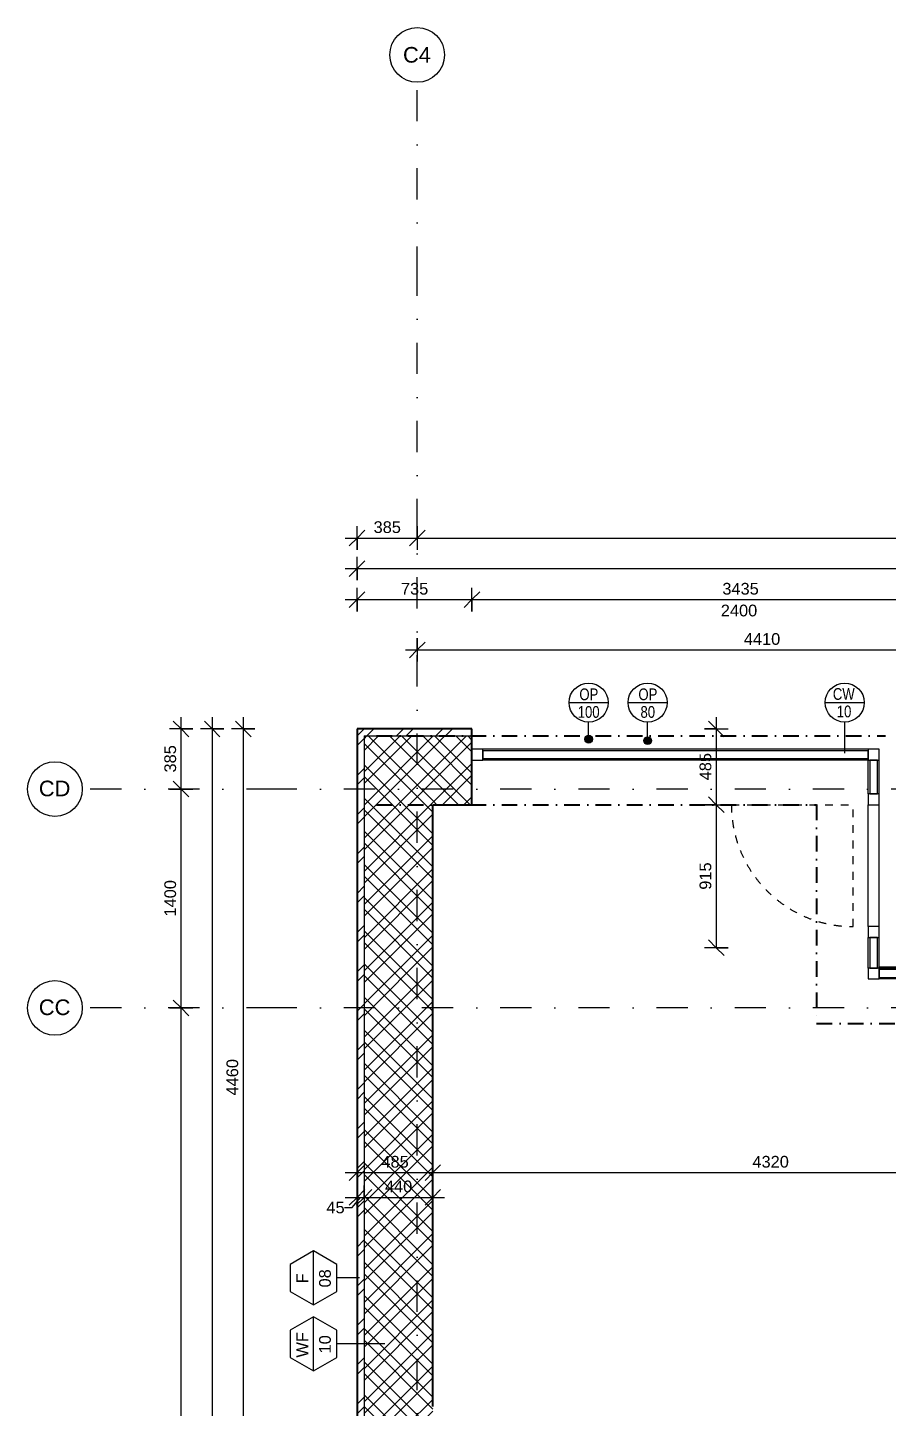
# Model space of a CAD drawing. Header units: millimetres. Extents: x -47427 to -6020, y -7799 to 12520.
# Drawn here: x -47427 to -41933, y 3698 to 12520 of the extents above; entities that cross this region are included whole.
import ezdxf

# ---------------------------------------------------------------- set-up
doc = ezdxf.new("R2010")
doc.units = ezdxf.units.MM
for name, pattern in [('HA_Dash_2mm-S1mm', [100, 50, -50]), ('HA_DashDot_10mm-S3mm', [500, 200, -150, 0, -150]), ('HA_DashDot_4mm-S1mm', [200, 100, -50, 0, -50])]:
    doc.linetypes.add(name, pattern=pattern)
for name, color, linetype, lineweight in [('A-____-____-DIMS', 9, 'Continuous', 5), ('A-____-____-DIMS-50', 9, 'Continuous', 5), ('A-DOOR-____-OTLN', 9, 'Continuous', 9), ('A-FLOR-____-OTLN', 9, 'Continuous', 9), ('A-FLOR-____-OVHD', 9, 'HA_DashDot_4mm-S1mm', 25), ('A-GENM-____-IDEN', 9, 'Continuous', 9), ('A-GLAZ-CURT-MCUT', 9, 'Continuous', 5), ('A-GLAZ-CURT-OTLN', 9, 'Continuous', 5), ('A-GLAZ-CWMG-MCUT', 9, 'Continuous', 5), ('A-GLAZ-CWMG-OTLN', 9, 'Continuous', 5), ('A-WALL-____-IDEN', 9, 'Continuous', 9), ('A-WALL-____-MCUT', 9, 'Continuous', 25), ('A-WALL-____-PATT', 9, 'Continuous', 25), ('S-GRID-____-IDEN', 9, 'Continuous', 9), ('S-GRID-____-OTLN', 9, 'Continuous', 5)]:
    doc.layers.add(name, color=color, linetype=linetype, lineweight=lineweight)
doc.styles.add('Arial', font='arial.ttf', dxfattribs={"height": 100})
doc.styles.add('Arial_1', font='arial.ttf', dxfattribs={"height": 75})
doc.styles.add('Arial_2', font='arial.ttf', dxfattribs={"width": 0.8, "height": 75})
doc.dimstyles.new('Inner_Dimensions_1', dxfattribs={"dimscale": 304.8, "dimtxt": 76.519455, "dimasz": 0.328084, "dimexe": 0.246063, "dimexo": 0.0625, "dimgap": 0.032808, "dimtad": 1, "dimdec": 0, "dimzin": 0, "dimdsep": 46, "dimtxsty": 'Arial_1', "dimblk1": 'OBLIQUE', "dimblk2": 'OBLIQUE', "dimsah": 1, "dimcen": 0.09, "dimdle": 0.246063, "dimazin": 0, "dimtfac": 1, "dimtdec": 4, "dimtix": 1, "dimtmove": 1, "dimatfit": 3, "dimfxl": 0.246063, "dimfxlon": 1, "dimtvp": 1, "dimtolj": 1, "dimtzin": 0, "dimlwd": 9, "dimlwe": 9, "dimarcsym": 2})
doc.dimstyles.new('Inner_Dimensions_2', dxfattribs={"dimscale": 304.8, "dimtxt": 76.519455, "dimasz": 0.328084, "dimexe": 0.246063, "dimexo": 0.0625, "dimgap": 0.032808, "dimtad": 1, "dimdec": 0, "dimzin": 0, "dimdsep": 46, "dimtxsty": 'Arial_1', "dimblk1": 'OBLIQUE', "dimblk2": 'OBLIQUE', "dimsah": 1, "dimcen": 0.09, "dimdle": 0.246063, "dimazin": 0, "dimtfac": 1, "dimtdec": 4, "dimtix": 1, "dimtmove": 0, "dimatfit": 3, "dimfxl": 0.246063, "dimfxlon": 1, "dimtvp": 1, "dimtolj": 1, "dimtzin": 0, "dimlwd": 9, "dimlwe": 9, "dimarcsym": 2})
pattern_1 = [(45, (0, 0), (-106.066, 106.066), []), (45, (75, 0), (-106.066, 106.066), []), (315, (0, 0), (106.066, 106.066), []), (315, (75, 0), (106.066, 106.066), [])]
pattern_2 = [(45, (0, 0), (-125.7236, 125.7236), []), (45, (0, 190.5), (-125.7236, 125.7236), [])]

# ---------------------------------------------------------------- blocks, each defined once
blk = doc.blocks.new('System Panel - Glazed_50mm_Offset50-1462710-DPS_1NP-C')
at = {"layer": 'A-GLAZ-CURT-MCUT'}
for p, q in [((1232.5, 125), (-1232.5, 125)), ((-1232.5, 125), (-1232.5, 75)), ((1232.5, 75), (1232.5, 125)), ((-1232.5, 75), (1232.5, 75))]:
    blk.add_line(p, q, dxfattribs=at)
blk = doc.blocks.new('Rectangular Mullion - 70x70_Symetric_Offset0-1462708-DPS_1NP-C')
at = {"layer": 'A-GLAZ-CWMG-OTLN'}
for p, q in [((-42049.9, 7903.2), (-44514.9, 7903.2)), ((-42049.9, 7833.2), (-44514.9, 7833.2))]:
    blk.add_line(p, q, dxfattribs=at)
blk = doc.blocks.new('Rectangular Mullion - 70x70_Symetric_Offset0-1395025-DPS_1NP-C')
at = {"layer": 'A-GLAZ-CWMG-MCUT'}
for p, q in [((-70, -65), (0, -65)), ((-70, -135), (-70, -65)), ((0, -65), (0, -135)), ((0, -135), (-70, -135))]:
    blk.add_line(p, q, dxfattribs=at)
blk = doc.blocks.new('Rectangular Mullion - 70x70_Symetric_Offset0-1395026-DPS_1NP-C')
at = {"layer": 'A-GLAZ-CWMG-MCUT'}
for p, q in [((0, -65), (-70, -65)), ((-70, -65), (-70, -135)), ((0, -135), (0, -65)), ((-70, -135), (0, -135))]:
    blk.add_line(p, q, dxfattribs=at)
blk = doc.blocks.new('System Panel - Glazed_50mm_Offset50-1502159-DPS_1NP-C')
at = {"layer": 'A-GLAZ-CURT-MCUT'}
for p, q in [((107.5, 125), (-107.5, 125)), ((-107.5, 125), (-107.5, 75)), ((107.5, 75), (107.5, 125)), ((-107.5, 75), (107.5, 75))]:
    blk.add_line(p, q, dxfattribs=at)
blk = doc.blocks.new('Rectangular Mullion - 70x70_Symetric_Offset0-1505272-DPS_1NP-C')
at = {"layer": 'A-GLAZ-CWMG-OTLN'}
for p, q in [((-42049.9, 7618.2), (-42049.9, 7833.2)), ((-41979.9, 7618.2), (-41979.9, 7833.2))]:
    blk.add_line(p, q, dxfattribs=at)
blk = doc.blocks.new('Rectangular Mullion - 70x70_Symetric_Offset0-1501645-DPS_1NP-C')
at = {"layer": 'A-GLAZ-CWMG-MCUT'}
for p, q in [((-70, -65), (0, -65)), ((-70, -135), (-70, -65)), ((0, -65), (0, -135)), ((0, -135), (-70, -135))]:
    blk.add_line(p, q, dxfattribs=at)
blk = doc.blocks.new('Rectangular Mullion - 70x70_Symetric_Offset0-1501646-DPS_1NP-C')
at = {"layer": 'A-GLAZ-CWMG-MCUT'}
for p, q in [((0, -65), (-70, -65)), ((-70, -65), (-70, -135)), ((0, -135), (0, -65)), ((-70, -135), (0, -135))]:
    blk.add_line(p, q, dxfattribs=at)
blk = doc.blocks.new('System Panel - Glazed_50mm_Offset50-1462713-DPS_1NP-C')
at = {"layer": 'A-GLAZ-CURT-MCUT'}
for p, q in [((380, 125), (-380, 125)), ((-380, 125), (-380, 75)), ((380, 75), (380, 125)), ((-380, 75), (380, 75))]:
    blk.add_line(p, q, dxfattribs=at)
blk = doc.blocks.new('Rectangular Mullion - 70x70_Symetric_Offset0-1462711-DPS_1NP-C')
at = {"layer": 'A-GLAZ-CWMG-OTLN'}
for p, q in [((-41219.9, 6503.2), (-41979.9, 6503.2)), ((-41219.9, 6433.2), (-41979.9, 6433.2))]:
    blk.add_line(p, q, dxfattribs=at)
blk = doc.blocks.new('System Panel - Glazed_50mm_Offset50-1502124-DPS_1NP-C')
at = {"layer": 'A-GLAZ-CURT-MCUT'}
for p, q in [((97.5, 125), (-97.5, 125)), ((-97.5, 125), (-97.5, 75)), ((97.5, 75), (97.5, 125)), ((-97.5, 75), (97.5, 75))]:
    blk.add_line(p, q, dxfattribs=at)
blk = doc.blocks.new('Rectangular Mullion - 70x70_Symetric_Offset0-1505059-DPS_1NP-C')
at = {"layer": 'A-GLAZ-CWMG-OTLN'}
for p, q in [((-42049.9, 6503.2), (-42049.9, 6698.2)), ((-41979.9, 6503.2), (-41979.9, 6698.2))]:
    blk.add_line(p, q, dxfattribs=at)
blk = doc.blocks.new('Rectangular Mullion - 70x70_Symetric_Offset0-1501643-DPS_1NP-C')
at = {"layer": 'A-GLAZ-CWMG-MCUT'}
for p, q in [((-35, -65), (35, -65)), ((-35, -135), (-35, -65)), ((35, -65), (35, -135)), ((35, -135), (-35, -135))]:
    blk.add_line(p, q, dxfattribs=at)
blk = doc.blocks.new('ABMV_CW_Single_Swing_Generic - Ex_Glass_SKLOPNE-1536052-DPS_1NP-C')
at = {"layer": 'A-DOOR-____-OTLN', "linetype": 'HA_Dash_2mm-S1mm', "lineweight": 5}
for p in [(390, 810), (-390, 30)]:
    blk.add_line(p, (390, 30), dxfattribs=at)
blk.add_arc((390, 30), 780, 90, 180, dxfattribs=at)
blk = doc.blocks.new('Rectangular Mullion - 70x70_Symetric_Offset0-1502155-DPS_1NP-C')
at = {"layer": 'A-GLAZ-CWMG-OTLN'}
for p, q in [((-42049.9, 6768.2), (-42049.9, 7548.2)), ((-41979.9, 6768.2), (-41979.9, 7548.2))]:
    blk.add_line(p, q, dxfattribs=at)
blk = doc.blocks.new('Grid - Radius 3_5mm-353793-DPS_1NP-C')
at = {"layer": 'S-GRID-____-IDEN'}
blk.add_circle((0, 0), 3.5, dxfattribs=at)
blk = doc.blocks.new('DIMBLOCK6-DPS_1NP-C')
at = {"layer": 'A-____-____-DIMS-50', "lineweight": 9}
for p, q in [((-45319.9, 5268.9), (-45319.9, 5118.9)), ((-45319.9, 5193.9), (-45319.9, 5268.9)), ((-45319.9, 5193.9), (-45269.9, 5243.9)), ((-44834.9, 5268.9), (-44834.9, 5118.9)), ((-44834.9, 5193.9), (-44834.9, 5268.9)), ((-44834.9, 5193.9), (-44784.9, 5243.9)), ((-45394.9, 5193.9), (-44834.9, 5193.9)), ((-45319.9, 5193.9), (-45369.9, 5143.9)), ((-44834.9, 5193.9), (-44884.9, 5143.9))]:
    blk.add_line(p, q, dxfattribs=at)
at = {"layer": 'A-____-____-DIMS-50', "color": 0, "lineweight": 9, "insert": (-45163.9, 5301.3), "char_height": 75, "width": 207.662, "attachment_point": 1, "line_spacing_factor": 0.941778, "style": 'Arial_1'}
blk.add_mtext('485', dxfattribs=at)
blk = doc.blocks.new('_Oblique')
at = {"color": 0, "linetype": 'ByBlock', "lineweight": -2}
blk.add_line((-0.5, -0.5), (0.5, 0.5), dxfattribs=at)
blk = doc.blocks.new('DIMBLOCK7-DPS_1NP-C')
at = {"layer": 'A-____-____-DIMS-50', "lineweight": 9}
for p, q in [((-44834.9, 5268.9), (-44834.9, 5118.9)), ((-44834.9, 5193.9), (-44834.9, 5268.9)), ((-44834.9, 5193.9), (-44784.9, 5243.9)), ((-40514.9, 5268.9), (-40514.9, 5118.9)), ((-40514.9, 5193.9), (-40514.9, 5268.9)), ((-40514.9, 5193.9), (-40464.9, 5243.9)), ((-44834.9, 5193.9), (-44884.9, 5143.9)), ((-44834.9, 5193.9), (-40514.9, 5193.9)), ((-40514.9, 5193.9), (-40564.9, 5143.9))]:
    blk.add_line(p, q, dxfattribs=at)
at = {"layer": 'A-____-____-DIMS-50', "color": 0, "lineweight": 9, "insert": (-42790.3, 5301.3), "char_height": 75, "width": 276.883, "attachment_point": 1, "line_spacing_factor": 0.941778, "style": 'Arial_1'}
blk.add_mtext('4320', dxfattribs=at)
blk = doc.blocks.new('DIMBLOCK31-DPS_1NP-C')
at = {"layer": 'A-____-____-DIMS-50', "lineweight": 9}
for p, q in [((-43096.3, 8033.2), (-42946.3, 8033.2)), ((-43021.3, 8033.2), (-43096.3, 8033.2)), ((-43021.3, 8033.2), (-43071.3, 8083.2)), ((-43021.3, 8108.2), (-43021.3, 7548.2)), ((-43021.3, 8033.2), (-42971.3, 7983.2)), ((-43021.3, 7548.2), (-43071.3, 7598.2)), ((-43096.3, 7548.2), (-42946.3, 7548.2)), ((-43021.3, 7548.2), (-43096.3, 7548.2)), ((-43021.3, 7548.2), (-42971.3, 7498.2))]:
    blk.add_line(p, q, dxfattribs=at)
at = {"layer": 'A-____-____-DIMS-50', "color": 0, "lineweight": 9, "insert": (-43128.7, 7704.2), "char_height": 75, "width": 207.662, "attachment_point": 1, "rotation": 90, "line_spacing_factor": 0.941778, "style": 'Arial_1'}
blk.add_mtext('485', dxfattribs=at)
blk = doc.blocks.new('DIMBLOCK32-DPS_1NP-C')
at = {"layer": 'A-____-____-DIMS-50', "lineweight": 9}
for p, q in [((-43021.3, 7548.2), (-43071.3, 7598.2)), ((-43096.3, 7548.2), (-42946.3, 7548.2)), ((-43021.3, 7548.2), (-43096.3, 7548.2)), ((-43021.3, 7548.2), (-43021.3, 6633.2)), ((-43021.3, 7548.2), (-42971.3, 7498.2)), ((-42946.3, 6633.2), (-43096.3, 6633.2)), ((-43021.3, 6633.2), (-43071.3, 6683.2)), ((-43021.3, 6633.2), (-42971.3, 6583.2)), ((-43021.3, 6633.2), (-42946.3, 6633.2))]:
    blk.add_line(p, q, dxfattribs=at)
at = {"layer": 'A-____-____-DIMS-50', "color": 0, "lineweight": 9, "insert": (-43128.7, 7004.2), "char_height": 75, "width": 207.662, "attachment_point": 1, "rotation": 90, "line_spacing_factor": 0.941778, "style": 'Arial_1'}
blk.add_mtext('915', dxfattribs=at)
blk = doc.blocks.new('DIMBLOCK80-DPS_1NP-C')
at = {"layer": 'A-____-____-DIMS-50', "lineweight": 9}
for p, q in [((-45972.9, 8033.2), (-46122.9, 8033.2)), ((-46047.9, 8033.2), (-46097.9, 8083.2)), ((-46047.9, 8108.2), (-46047.9, 3573.2)), ((-46047.9, 8033.2), (-45997.9, 7983.2)), ((-46047.9, 8033.2), (-45972.9, 8033.2)), ((-46047.9, 3573.2), (-46097.9, 3623.2)), ((-45972.9, 3573.2), (-46122.9, 3573.2)), ((-46047.9, 3573.2), (-45997.9, 3523.2)), ((-46047.9, 3573.2), (-45972.9, 3573.2))]:
    blk.add_line(p, q, dxfattribs=at)
at = {"layer": 'A-____-____-DIMS-50', "color": 0, "lineweight": 9, "insert": (-46155.2, 5687.8), "char_height": 75, "width": 276.883, "attachment_point": 1, "rotation": 90, "line_spacing_factor": 0.941778, "style": 'Arial_1'}
blk.add_mtext('4460', dxfattribs=at)
blk = doc.blocks.new('DIMBLOCK87-DPS_1NP-C')
at = {"layer": 'A-____-____-DIMS-50', "lineweight": 9}
for p, q in [((-45319.9, 8785.2), (-45319.9, 8935.2)), ((-44584.9, 8785.2), (-44584.9, 8935.2)), ((-45394.9, 8860.2), (-44584.9, 8860.2)), ((-45319.9, 8860.2), (-45369.9, 8810.2)), ((-45319.9, 8860.2), (-45269.9, 8910.2)), ((-45319.9, 8860.2), (-45319.9, 8785.2)), ((-44584.9, 8860.2), (-44634.9, 8810.2)), ((-44584.9, 8860.2), (-44534.9, 8910.2)), ((-44584.9, 8860.2), (-44584.9, 8785.2))]:
    blk.add_line(p, q, dxfattribs=at)
at = {"layer": 'A-____-____-DIMS-50', "color": 0, "lineweight": 9, "insert": (-45038.9, 8967.6), "char_height": 75, "width": 207.662, "attachment_point": 1, "line_spacing_factor": 0.941778, "style": 'Arial_1'}
blk.add_mtext('735', dxfattribs=at)
blk = doc.blocks.new('DIMBLOCK88-DPS_1NP-C')
at = {"layer": 'A-____-____-DIMS-50', "lineweight": 9}
for p, q in [((-44584.9, 8785.2), (-44584.9, 8935.2)), ((-41149.9, 8785.2), (-41149.9, 8935.2)), ((-44584.9, 8860.2), (-44634.9, 8810.2)), ((-44584.9, 8860.2), (-44534.9, 8910.2)), ((-44584.9, 8860.2), (-41149.9, 8860.2)), ((-44584.9, 8860.2), (-44584.9, 8785.2)), ((-41149.9, 8860.2), (-41199.9, 8810.2)), ((-41149.9, 8860.2), (-41099.9, 8910.2)), ((-41149.9, 8860.2), (-41149.9, 8785.2))]:
    blk.add_line(p, q, dxfattribs=at)
at = {"layer": 'A-____-____-DIMS-50', "color": 0, "lineweight": 9, "insert": (-42982.8, 8967.6), "char_height": 75, "width": 276.883, "attachment_point": 1, "line_spacing_factor": 0.941778, "style": 'Arial_1'}
blk.add_mtext('3435', dxfattribs=at)
blk = doc.blocks.new('HA_TAG_GM_Products - Generic-588599-DPS_1NP-C')
at = {"layer": 'A-GENM-____-IDEN'}
blk.add_line((-2.5, 0), (2.5, 0), dxfattribs=at)
blk.add_circle((0, 0), 2.5, dxfattribs=at)
blk = doc.blocks.new('DIMBLOCK180-DPS_1NP-C')
at = {"layer": 'A-____-____-DIMS-50', "lineweight": 9}
for p, q in [((-45319.9, 8984.2), (-45319.9, 9134.2)), ((-45319.9, 9059.2), (-45269.9, 9109.2)), ((-22949.9, 8984.2), (-22949.9, 9134.2)), ((-22949.9, 9059.2), (-22899.9, 9109.2)), ((-45394.9, 9059.2), (-22874.9, 9059.2)), ((-45319.9, 9059.2), (-45369.9, 9009.2)), ((-45319.9, 9059.2), (-45319.9, 8984.2)), ((-22949.9, 9059.2), (-22999.9, 9009.2)), ((-22949.9, 9059.2), (-22949.9, 8984.2))]:
    blk.add_line(p, q, dxfattribs=at)
at = {"layer": 'A-____-____-DIMS-50', "color": 0, "lineweight": 9, "insert": (-34279.1, 9166.5), "char_height": 75, "width": 346.103, "attachment_point": 1, "line_spacing_factor": 0.941778, "style": 'Arial_1'}
blk.add_mtext('22370', dxfattribs=at)
blk = doc.blocks.new('DIMBLOCK181-DPS_1NP-C')
at = {"layer": 'A-____-____-DIMS-50', "lineweight": 9}
for p, q in [((-46171.5, 8033.2), (-46321.5, 8033.2)), ((-46246.5, 8033.2), (-46296.5, 8083.2)), ((-46246.5, 8108.2), (-46246.5, -5861.8)), ((-46246.5, 8033.2), (-46196.5, 7983.2)), ((-46246.5, 8033.2), (-46171.5, 8033.2)), ((-46171.5, -5786.8), (-46321.5, -5786.8)), ((-46246.5, -5786.8), (-46296.5, -5736.8)), ((-46246.5, -5786.8), (-46196.5, -5836.8)), ((-46246.5, -5786.8), (-46171.5, -5786.8))]:
    blk.add_line(p, q, dxfattribs=at)
at = {"layer": 'A-____-____-DIMS-50', "color": 0, "lineweight": 9, "insert": (-46353.9, 979), "char_height": 75, "width": 346.103, "attachment_point": 1, "rotation": 90, "line_spacing_factor": 0.941778, "style": 'Arial_1'}
blk.add_mtext('13820', dxfattribs=at)
blk = doc.blocks.new('HA_TAG_cWA - Default-922888-DPS_1NP-C')
at = {"layer": 'A-WALL-____-IDEN'}
blk.add_line((-2.5, 0), (2.5, 0), dxfattribs=at)
blk.add_circle((0, 0), 2.5, dxfattribs=at)
blk = doc.blocks.new('DIMBLOCK201-DPS_1NP-C')
at = {"layer": 'A-____-____-DIMS-50', "lineweight": 9}
for p, q in [((-46445.2, 6248.2), (-46495.2, 6298.2)), ((-46520.2, 6248.2), (-46370.2, 6248.2)), ((-46445.2, 6248.2), (-46520.2, 6248.2)), ((-46445.2, -601.8), (-46445.2, 6248.2)), ((-46445.2, 6248.2), (-46395.2, 6198.2)), ((-46520.2, -601.8), (-46370.2, -601.8)), ((-46445.2, -601.8), (-46520.2, -601.8)), ((-46445.2, -601.8), (-46495.2, -551.8)), ((-46445.2, -601.8), (-46395.2, -651.8))]:
    blk.add_line(p, q, dxfattribs=at)
at = {"layer": 'A-____-____-DIMS-50', "color": 0, "lineweight": 9, "insert": (-46552.6, 2707.8), "char_height": 75, "width": 276.883, "attachment_point": 1, "rotation": 90, "line_spacing_factor": 0.941778, "style": 'Arial_1'}
blk.add_mtext('6850', dxfattribs=at)
blk = doc.blocks.new('DIMBLOCK202-DPS_1NP-C')
at = {"layer": 'A-____-____-DIMS-50', "lineweight": 9}
for p, q in [((-46445.2, 7648.2), (-46495.2, 7698.2)), ((-46520.2, 7648.2), (-46370.2, 7648.2)), ((-46445.2, 7648.2), (-46520.2, 7648.2)), ((-46445.2, 6248.2), (-46445.2, 7648.2)), ((-46445.2, 7648.2), (-46395.2, 7598.2)), ((-46445.2, 6248.2), (-46495.2, 6298.2)), ((-46520.2, 6248.2), (-46370.2, 6248.2)), ((-46445.2, 6248.2), (-46520.2, 6248.2)), ((-46445.2, 6248.2), (-46395.2, 6198.2))]:
    blk.add_line(p, q, dxfattribs=at)
at = {"layer": 'A-____-____-DIMS-50', "color": 0, "lineweight": 9, "insert": (-46552.6, 6832.8), "char_height": 75, "width": 276.883, "attachment_point": 1, "rotation": 90, "line_spacing_factor": 0.941778, "style": 'Arial_1'}
blk.add_mtext('1400', dxfattribs=at)
blk = doc.blocks.new('DIMBLOCK203-DPS_1NP-C')
at = {"layer": 'A-____-____-DIMS-50', "lineweight": 9}
for p, q in [((-46370.2, 8033.2), (-46520.2, 8033.2)), ((-46445.2, 8033.2), (-46495.2, 8083.2)), ((-46445.2, 7648.2), (-46445.2, 8108.2)), ((-46445.2, 8033.2), (-46395.2, 7983.2)), ((-46445.2, 8033.2), (-46370.2, 8033.2)), ((-46445.2, 7648.2), (-46495.2, 7698.2)), ((-46520.2, 7648.2), (-46370.2, 7648.2)), ((-46445.2, 7648.2), (-46520.2, 7648.2)), ((-46445.2, 7648.2), (-46395.2, 7598.2))]:
    blk.add_line(p, q, dxfattribs=at)
at = {"layer": 'A-____-____-DIMS-50', "color": 0, "lineweight": 9, "insert": (-46552.6, 7754.2), "char_height": 75, "width": 207.662, "attachment_point": 1, "rotation": 90, "line_spacing_factor": 0.941778, "style": 'Arial_1'}
blk.add_mtext('385', dxfattribs=at)
blk = doc.blocks.new('DIMBLOCK204-DPS_1NP-C')
at = {"layer": 'A-____-____-DIMS-50', "lineweight": 9}
for p, q in [((-45319.9, 9179.3), (-45319.9, 9329.3)), ((-45319.9, 9254.3), (-45269.9, 9304.3)), ((-44934.9, 9329.3), (-44934.9, 9179.3)), ((-44934.9, 9254.3), (-44934.9, 9329.3)), ((-44934.9, 9254.3), (-44884.9, 9304.3)), ((-45394.9, 9254.3), (-44934.9, 9254.3)), ((-45319.9, 9254.3), (-45369.9, 9204.3)), ((-45319.9, 9254.3), (-45319.9, 9179.3)), ((-44934.9, 9254.3), (-44984.9, 9204.3))]:
    blk.add_line(p, q, dxfattribs=at)
at = {"layer": 'A-____-____-DIMS-50', "color": 0, "lineweight": 9, "insert": (-45213.9, 9361.7), "char_height": 75, "width": 207.662, "attachment_point": 1, "line_spacing_factor": 0.941778, "style": 'Arial_1'}
blk.add_mtext('385', dxfattribs=at)
blk = doc.blocks.new('DIMBLOCK205-DPS_1NP-C')
at = {"layer": 'A-____-____-DIMS-50', "lineweight": 9}
for p, q in [((-44934.9, 9329.3), (-44934.9, 9179.3)), ((-44934.9, 9254.3), (-44934.9, 9329.3)), ((-44934.9, 9254.3), (-44884.9, 9304.3)), ((-36834.9, 9329.3), (-36834.9, 9179.3)), ((-36834.9, 9254.3), (-36834.9, 9329.3)), ((-36834.9, 9254.3), (-36784.9, 9304.3)), ((-44934.9, 9254.3), (-44984.9, 9204.3)), ((-44934.9, 9254.3), (-36834.9, 9254.3)), ((-36834.9, 9254.3), (-36884.9, 9204.3))]:
    blk.add_line(p, q, dxfattribs=at)
at = {"layer": 'A-____-____-DIMS-50', "color": 0, "lineweight": 9, "insert": (-41000.3, 9361.7), "char_height": 75, "width": 276.883, "attachment_point": 1, "line_spacing_factor": 0.941778, "style": 'Arial_1'}
blk.add_mtext('8100', dxfattribs=at)
blk = doc.blocks.new('DIMBLOCK209-DPS_1NP-C')
at = {"layer": 'A-____-____-DIMS-50', "lineweight": 9}
for p, q in [((-45394.9, 5035.8), (-45274.9, 5035.8)), ((-45319.9, 5035.8), (-45369.9, 4985.8)), ((-45350.3, 4970.3), (-45297.4, 5035.8)), ((-45274.9, 5035.8), (-45324.9, 4985.8)), ((-45319.9, 5110.8), (-45319.9, 4960.8)), ((-45319.9, 5035.8), (-45319.9, 5110.8)), ((-45319.9, 5035.8), (-45269.9, 5085.8)), ((-45274.9, 5110.8), (-45274.9, 4960.8)), ((-45274.9, 5035.8), (-45274.9, 5110.8)), ((-45274.9, 5035.8), (-45224.9, 5085.8)), ((-45400.3, 4970.3), (-45350.3, 4970.3))]:
    blk.add_line(p, q, dxfattribs=at)
at = {"layer": 'A-____-____-DIMS-50', "color": 0, "lineweight": 9, "insert": (-45515.7, 5008.8), "char_height": 75, "width": 138.441, "attachment_point": 1, "line_spacing_factor": 0.941778, "style": 'Arial_1'}
blk.add_mtext('45', dxfattribs=at)
blk = doc.blocks.new('DIMBLOCK210-DPS_1NP-C')
at = {"layer": 'A-____-____-DIMS-50', "lineweight": 9}
for p, q in [((-45274.9, 5035.8), (-45324.9, 4985.8)), ((-45274.9, 5110.8), (-45274.9, 4960.8)), ((-45274.9, 5035.8), (-45274.9, 5110.8)), ((-45274.9, 5035.8), (-45224.9, 5085.8)), ((-45274.9, 5035.8), (-44759.9, 5035.8)), ((-44834.9, 5035.8), (-44884.9, 4985.8)), ((-44834.9, 5110.8), (-44834.9, 4960.8)), ((-44834.9, 5035.8), (-44834.9, 5110.8)), ((-44834.9, 5035.8), (-44784.9, 5085.8))]:
    blk.add_line(p, q, dxfattribs=at)
at = {"layer": 'A-____-____-DIMS-50', "color": 0, "lineweight": 9, "insert": (-45141.4, 5143.2), "char_height": 75, "width": 207.662, "attachment_point": 1, "line_spacing_factor": 0.941778, "style": 'Arial_1'}
blk.add_mtext('440', dxfattribs=at)
blk = doc.blocks.new('DIMBLOCK225-DPS_1NP-C')
at = {"layer": 'A-____-____-DIMS-50', "lineweight": 9}
for p, q in [((-44934.9, 8613.6), (-44934.9, 8463.6)), ((-44934.9, 8538.6), (-44934.9, 8613.6)), ((-44934.9, 8538.6), (-44884.9, 8588.6)), ((-40524.9, 8463.6), (-40524.9, 8613.6)), ((-40524.9, 8538.6), (-40474.9, 8588.6)), ((-45009.9, 8538.6), (-40449.9, 8538.6)), ((-44934.9, 8538.6), (-44984.9, 8488.6)), ((-40524.9, 8538.6), (-40574.9, 8488.6)), ((-40524.9, 8538.6), (-40524.9, 8463.6))]:
    blk.add_line(p, q, dxfattribs=at)
at = {"layer": 'A-____-____-DIMS-50', "color": 0, "lineweight": 9, "insert": (-42845.3, 8646), "char_height": 75, "width": 276.883, "attachment_point": 1, "line_spacing_factor": 0.941778, "style": 'Arial_1'}
blk.add_mtext('4410', dxfattribs=at)
blk = doc.blocks.new('HA_TAG_WA_Partitions - Group _ Type Mark-556634-DPS_1NP-C')
at = {"layer": 'A-WALL-____-IDEN'}
for p, q in [((-1.73, 3), (-3.46, 0)), ((1.73, 3), (-1.73, 3)), ((3.46, 0), (1.73, 3)), ((-3.46, 0), (3.46, 0)), ((-3.46, 0), (-1.73, -3)), ((1.73, -3), (3.46, 0)), ((-1.73, -3), (1.73, -3))]:
    blk.add_line(p, q, dxfattribs=at)

msp = doc.modelspace()

# ---------------------------------------------------------------- hatches: boundary and pattern name
at = {"layer": 'A-GENM-____-IDEN'}
h = msp.add_hatch(color=256, dxfattribs=at)
edge = h.paths.add_edge_path()
edge.add_arc((-43838.3, 7967.5), 25, 0, 360)
h = msp.add_hatch(color=256, dxfattribs=at)
edge = h.paths.add_edge_path()
edge.add_arc((-43460.6, 7958), 25, 0, 360)
at = {"layer": 'A-WALL-____-PATT', "lineweight": 5}
h = msp.add_hatch(dxfattribs=at)
h.set_pattern_fill('FP_4', color=256, style=0, pattern_type=2)
h.set_pattern_definition(pattern_2)
h.paths.add_polyline_path([(-44584.9, 7988.2), (-44584.9, 8033.2), (-45319.9, 8033.2), (-45319.9, 7988.2), (-44834.9, 7988.2)])
h = msp.add_hatch(dxfattribs=at)
h.set_pattern_fill('FP_4', color=256, style=0, pattern_type=2)
h.set_pattern_definition(pattern_2)
h.paths.add_polyline_path([(-45319.9, -5786.8), (-45274.9, -5786.8), (-45274.9, -4801.8), (-45319.9, -4801.8)])
h.paths.add_polyline_path([(-45319.9, -3801.8), (-45274.9, -3801.8), (-45274.9, -1956.8), (-45319.9, -1956.8), (-45319.9, -3585)])
h.paths.add_polyline_path([(-45319.9, -1331.8), (-45274.9, -1331.8), (-45274.9, 2573.2), (-45319.9, 2573.2), (-45319.9, -1172.3)])
h.paths.add_polyline_path([(-45319.9, 3573.2), (-45274.9, 3573.2), (-45274.9, 7988.2), (-45319.9, 7988.2), (-45319.9, 6065.6)])
h = msp.add_hatch(dxfattribs=at)
h.set_pattern_fill('FP_1', color=256, style=0, pattern_type=2)
h.set_pattern_definition(pattern_1)
h.paths.add_polyline_path([(-44834.9, -5301.8), (-44834.9, -4801.8), (-45274.9, -4801.8), (-45274.9, -5301.8)])
h.paths.add_polyline_path([(-44834.9, -3801.8), (-44834.9, -1956.8), (-45274.9, -1956.8), (-45274.9, -3801.8)])
h.paths.add_polyline_path([(-44834.9, -1331.8), (-44834.9, 2573.2), (-45274.9, 2573.2), (-45274.9, -1331.8), (-45054.9, -1331.8)])
h.paths.add_polyline_path([(-44834.9, 3573.2), (-44834.9, 7988.2), (-45274.9, 7988.2), (-45274.9, 3573.2)])
h = msp.add_hatch(dxfattribs=at)
h.set_pattern_fill('FP_1', color=256, style=0, pattern_type=2)
h.set_pattern_definition(pattern_1)
h.paths.add_polyline_path([(-44584.9, 7548.2), (-44584.9, 7988.2), (-44834.9, 7988.2), (-44834.9, 7548.2)])

# ---------------------------------------------------------------- linework, layer by layer
at = {"layer": 'A-FLOR-____-OTLN'}
msp.add_line((-41149.9, 6508.2), (-41979.9, 6508.2), dxfattribs=at)
at = {"layer": 'A-FLOR-____-OVHD'}
for p, q in [((-45194.9, 7988.2), (-41939.9, 7988.2)), ((-45194.9, 7548.2), (-42379.9, 7548.2)), ((-42379.9, 7548.2), (-42379.9, 6148.2)), ((-42379.9, 6148.2), (-36709.9, 6148.2))]:
    msp.add_line(p, q, dxfattribs=at)
at = {"layer": 'A-GENM-____-IDEN'}
for p, q in [((-43838.3, 7967.5), (-43838.3, 8076.8)), ((-43460.6, 7958), (-43460.6, 8076.8))]:
    msp.add_line(p, q, dxfattribs=at)
for centre in [(-43838.3, 7967.5), (-43460.6, 7958)]:
    msp.add_circle(centre, 25, dxfattribs=at)
at = {"layer": 'A-WALL-____-IDEN'}
for p, q in [((-42200.2, 7877.7), (-42200.2, 8076.8)), ((-45304.2, 4520.7), (-45448.2, 4520.7)), ((-45141.9, 4098.8), (-45448.2, 4098.8))]:
    msp.add_line(p, q, dxfattribs=at)
at = {"layer": 'A-WALL-____-MCUT'}
for p, q in [((-45319.9, 8033.2), (-45319.9, 3573.2)), ((-44584.9, 8033.2), (-45319.9, 8033.2)), ((-44584.9, 7988.2), (-44584.9, 8033.2)), ((-44584.9, 7548.2), (-44584.9, 7988.2)), ((-44834.9, 3698.3), (-44834.9, 7548.2)), ((-44834.9, 7548.2), (-44584.9, 7548.2))]:
    msp.add_line(p, q, dxfattribs=at)
at = {"layer": 'A-WALL-____-MCUT', "lineweight": 9}
for p, q in [((-45274.9, 7988.2), (-45274.9, 3573.2)), ((-45274.9, 7988.2), (-44584.9, 7988.2)), ((-44584.9, 7988.2), (-44584.9, 7988.2))]:
    msp.add_line(p, q, dxfattribs=at)
at = {"layer": 'S-GRID-____-OTLN', "linetype": 'HA_DashDot_10mm-S3mm', "lineweight": 9}
for p, q in [((-44934.9, 10920.5), (-44934.9, 12170.5)), ((-44934.9, -6198.9), (-44934.9, 10920.5)), ((-45827.4, 7648.2), (-47077.4, 7648.2)), ((-22199.7, 7648.2), (-45827.4, 7648.2)), ((-45827.4, 6248.2), (-47077.4, 6248.2)), ((-22199.7, 6248.2), (-45827.4, 6248.2))]:
    msp.add_line(p, q, dxfattribs=at)

# ---------------------------------------------------------------- block references
at = {"layer": 'A-DOOR-____-OTLN', "rotation": 89.99999999999959}
msp.add_blockref('ABMV_CW_Single_Swing_Generic - Ex_Glass_SKLOPNE-1536052-DPS_1NP-C', (-42114.9, 7158.2), dxfattribs=at)
at = {"layer": 'A-GENM-____-IDEN', "xscale": 49.99999999999998, "yscale": 49.99999999999998, "zscale": 49.99999999999998}
for p in [(-43838.3, 8201.8), (-43460.6, 8201.8)]:
    msp.add_blockref('HA_TAG_GM_Products - Generic-588599-DPS_1NP-C', p, dxfattribs=at)
at = {"layer": 'A-GLAZ-CURT-OTLN'}
for name, p in [('System Panel - Glazed_50mm_Offset50-1462710-DPS_1NP-C', (-43282.4, 7768.2)), ('System Panel - Glazed_50mm_Offset50-1462713-DPS_1NP-C', (-41599.9, 6368.2))]:
    msp.add_blockref(name, p, dxfattribs=at)
at = {"layer": 'A-GLAZ-CURT-OTLN', "rotation": 269.9999999999996}
for name, p in [('System Panel - Glazed_50mm_Offset50-1502159-DPS_1NP-C', (-42114.9, 7725.7)), ('System Panel - Glazed_50mm_Offset50-1502124-DPS_1NP-C', (-42114.9, 6600.7))]:
    msp.add_blockref(name, p, dxfattribs=at)
at = {"layer": 'A-GLAZ-CWMG-OTLN'}
for name, p, rotation in [('Rectangular Mullion - 70x70_Symetric_Offset0-1395026-DPS_1NP-C', (-44584.9, 7768.2), 180), ('Rectangular Mullion - 70x70_Symetric_Offset0-1501646-DPS_1NP-C', (-42114.9, 7903.2), 89.99999999999959), ('Rectangular Mullion - 70x70_Symetric_Offset0-1395026-DPS_1NP-C', (-42049.9, 6368.2), 180)]:
    msp.add_blockref(name, p, dxfattribs=dict(at, rotation=rotation))
for name in ['Rectangular Mullion - 70x70_Symetric_Offset0-1462708-DPS_1NP-C', 'Rectangular Mullion - 70x70_Symetric_Offset0-1505272-DPS_1NP-C', 'Rectangular Mullion - 70x70_Symetric_Offset0-1502155-DPS_1NP-C', 'Rectangular Mullion - 70x70_Symetric_Offset0-1505059-DPS_1NP-C', 'Rectangular Mullion - 70x70_Symetric_Offset0-1462711-DPS_1NP-C']:
    msp.add_blockref(name, (0, 0), dxfattribs=at)
at = {"layer": 'A-GLAZ-CWMG-OTLN', "extrusion": (0, 0, -1)}
for name, p, rotation in [('Rectangular Mullion - 70x70_Symetric_Offset0-1395025-DPS_1NP-C', (41979.9, 7768.2), 180), ('Rectangular Mullion - 70x70_Symetric_Offset0-1501643-DPS_1NP-C', (42114.9, 7583.2), 270.0000000000004), ('Rectangular Mullion - 70x70_Symetric_Offset0-1501643-DPS_1NP-C', (42114.9, 6733.2), 270.0000000000004), ('Rectangular Mullion - 70x70_Symetric_Offset0-1501645-DPS_1NP-C', (42114.9, 6433.2), 270.0000000000004)]:
    msp.add_blockref(name, p, dxfattribs=dict(at, rotation=rotation))
at = {"layer": 'A-WALL-____-IDEN', "xscale": 49.99999999999998, "yscale": 49.99999999999998, "zscale": 49.99999999999998}
msp.add_blockref('HA_TAG_cWA - Default-922888-DPS_1NP-C', (-42200.2, 8201.8), dxfattribs=at)
at = {"layer": 'A-WALL-____-IDEN', "xscale": 49.99999999999998, "yscale": 49.99999999999998, "zscale": 49.99999999999998, "rotation": 89.99999999999999}
for p in [(-45598.2, 4520.7), (-45598.2, 4098.8)]:
    msp.add_blockref('HA_TAG_WA_Partitions - Group _ Type Mark-556634-DPS_1NP-C', p, dxfattribs=at)
at = {"layer": 'S-GRID-____-IDEN', "xscale": 49.99999999999998, "yscale": 49.99999999999998, "zscale": 49.99999999999998}
msp.add_blockref('Grid - Radius 3_5mm-353793-DPS_1NP-C', (-44934.9, 12345.5), dxfattribs=at)
at = {"layer": 'S-GRID-____-IDEN', "xscale": 49.99999999999998, "yscale": 49.99999999999998, "zscale": 49.99999999999998, "rotation": 90}
for p in [(-47252.4, 7648.2), (-47252.4, 6248.2)]:
    msp.add_blockref('Grid - Radius 3_5mm-353793-DPS_1NP-C', p, dxfattribs=at)

# ---------------------------------------------------------------- texts
at = {"layer": 'A-GENM-____-IDEN', "lineweight": 5, "char_height": 75, "attachment_point": 1, "style": 'Arial_2'}
for s, insert, width in [('OP', (-43897.4, 8291.9), 147.51), ('OP', (-43519.6, 8291.9), 147.51), ('100', (-43908, 8179.2), 173.164), ('80', (-43506.4, 8179.2), 115.443)]:
    msp.add_mtext(s, dxfattribs=dict(at, insert=insert, width=width))
at = {"layer": 'A-WALL-____-IDEN', "lineweight": 5, "char_height": 75, "attachment_point": 1}
for s, insert, width, style in [('2400', (-42992.6, 8828.2), 288.607, 'Arial_1'), ('CW', (-42275.8, 8294.2), 176.371, 'Arial_2'), ('10', (-42250.6, 8182.3), 115.443, 'Arial_2')]:
    msp.add_mtext(s, dxfattribs=dict(at, insert=insert, width=width, style=style))
at = {"layer": 'A-WALL-____-IDEN', "lineweight": 5, "char_height": 75, "attachment_point": 1, "rotation": 90, "style": 'Arial_1'}
for s, insert, width in [('F', (-45707.2, 4485.8), 80.169), ('08', (-45562.6, 4459.3), 144.304), ('WF', (-45707.2, 4010.8), 208.439), ('10', (-45562.6, 4037.3), 144.304)]:
    msp.add_mtext(s, dxfattribs=dict(at, insert=insert, width=width))
at = {"layer": 'S-GRID-____-IDEN', "lineweight": 5, "char_height": 100, "attachment_point": 1, "style": 'Arial'}
for s, insert, width in [('C4', (-45025.8, 12396.2), 220.464), ('CD', (-47355.4, 7702.1), 248.523), ('CC', (-47355.4, 6302.1), 248.523)]:
    msp.add_mtext(s, dxfattribs=dict(at, insert=insert, width=width))

# ---------------------------------------------------------------- dimensions: what is measured, and where the dimension line sits
at = {"layer": 'A-____-____-DIMS', "lineweight": 9}
for base, p1, p2, override, picture, middle in [((-44934.9, 9254.3), (-45319.9, 9179.3), (-44934.9, 9329.3), {"dimpost": '<>', "dimfxl": 413.188819}, 'DIMBLOCK204-DPS_1NP-C', (-45127.4, 9302.6)), ((-36834.9, 9254.3), (-44934.9, 9329.3), (-36834.9, 9329.3), {"dimpost": '<>', "dimfxl": 8100}, 'DIMBLOCK205-DPS_1NP-C', (-40884.9, 9302.6)), ((-22949.9, 9059.2), (-45319.9, 8984.2), (-22949.9, 8984.2), {"dimpost": '<>', "dimfxl": 22370}, 'DIMBLOCK180-DPS_1NP-C', (-34134.9, 9107.5)), ((-44584.9, 8860.2), (-45319.9, 8785.2), (-44584.9, 8785.2), {"dimpost": '<>', "dimfxl": 735}, 'DIMBLOCK87-DPS_1NP-C', (-44952.4, 8908.5)), ((-41149.9, 8860.2), (-44584.9, 8785.2), (-41149.9, 8785.2), {"dimpost": '<>', "dimfxl": 3435}, 'DIMBLOCK88-DPS_1NP-C', (-42867.4, 8908.5)), ((-40524.9, 8538.6), (-44934.9, 8613.6), (-40524.9, 8463.6), {"dimpost": '<>', "dimfxl": 4412.550283}, 'DIMBLOCK225-DPS_1NP-C', (-42729.9, 8586.9)), ((-44834.9, 5193.9), (-45319.9, 5268.9), (-44834.9, 5268.9), {"dimpost": '<>', "dimfxl": 485}, 'DIMBLOCK6-DPS_1NP-C', (-45077.4, 5242.2)), ((-40514.9, 5193.9), (-44834.9, 5268.9), (-40514.9, 5268.9), {"dimpost": '<>', "dimfxl": 4320}, 'DIMBLOCK7-DPS_1NP-C', (-42674.9, 5242.2)), ((-44834.9, 5035.8), (-45274.9, 5110.8), (-44834.9, 5110.8), {"dimpost": '<>', "dimfxl": 440}, 'DIMBLOCK210-DPS_1NP-C', (-45054.9, 5084.1))]:
    dim = msp.add_linear_dim(base=base, p1=p1, p2=p2, dimstyle='Inner_Dimensions_2', override=override, dxfattribs=at)
    dim.commit()
    dim.dimension.update_dxf_attribs({"geometry": picture, "text_midpoint": middle})
for base, p1, p2, override, picture, middle in [((-46445.2, 8033.2), (-46520.2, 7648.2), (-46370.2, 8033.2), {"dimpost": '<>', "dimfxl": 413.188819}, 'DIMBLOCK203-DPS_1NP-C', (-46493.5, 7840.7)), ((-46246.5, -5786.8), (-46171.5, 8033.2), (-46171.5, -5786.8), {"dimpost": '<>', "dimfxl": 13820}, 'DIMBLOCK181-DPS_1NP-C', (-46294.8, 1123.2)), ((-46047.9, 3573.2), (-45972.9, 8033.2), (-45972.9, 3573.2), {"dimpost": '<>', "dimfxl": 4460}, 'DIMBLOCK80-DPS_1NP-C', (-46096.2, 5803.2)), ((-43021.3, 7548.2), (-43096.3, 8033.2), (-43096.3, 7548.2), {"dimpost": '<>', "dimfxl": 485}, 'DIMBLOCK31-DPS_1NP-C', (-43069.6, 7790.7)), ((-46445.2, 7648.2), (-46520.2, 6248.2), (-46520.2, 7648.2), {"dimpost": '<>', "dimfxl": 1400}, 'DIMBLOCK202-DPS_1NP-C', (-46493.5, 6948.2)), ((-43021.3, 6633.2), (-43096.3, 7548.2), (-42946.3, 6633.2), {"dimpost": '<>', "dimfxl": 927.213568}, 'DIMBLOCK32-DPS_1NP-C', (-43069.6, 7090.7)), ((-46445.2, 6248.2), (-46520.2, -601.8), (-46520.2, 6248.2), {"dimpost": '<>', "dimfxl": 6850}, 'DIMBLOCK201-DPS_1NP-C', (-46493.5, 2823.2))]:
    dim = msp.add_linear_dim(base=base, p1=p1, p2=p2, angle=90, dimstyle='Inner_Dimensions_2', override=override, dxfattribs=at)
    dim.commit()
    dim.dimension.update_dxf_attribs({"geometry": picture, "text_midpoint": middle})
dim = msp.add_linear_dim(base=(-45274.9, 5035.8), p1=(-45319.9, 5110.8), p2=(-45274.9, 5110.8), dimstyle='Inner_Dimensions_1', override={"dimpost": '<>', "dimfxl": 45}, dxfattribs=at)
dim.commit()
dim.dimension.update_dxf_attribs({"geometry": 'DIMBLOCK209-DPS_1NP-C', "text_midpoint": (-45446.5, 4958.8), "dimtype": 160})

doc.saveas('drawing.dxf')
